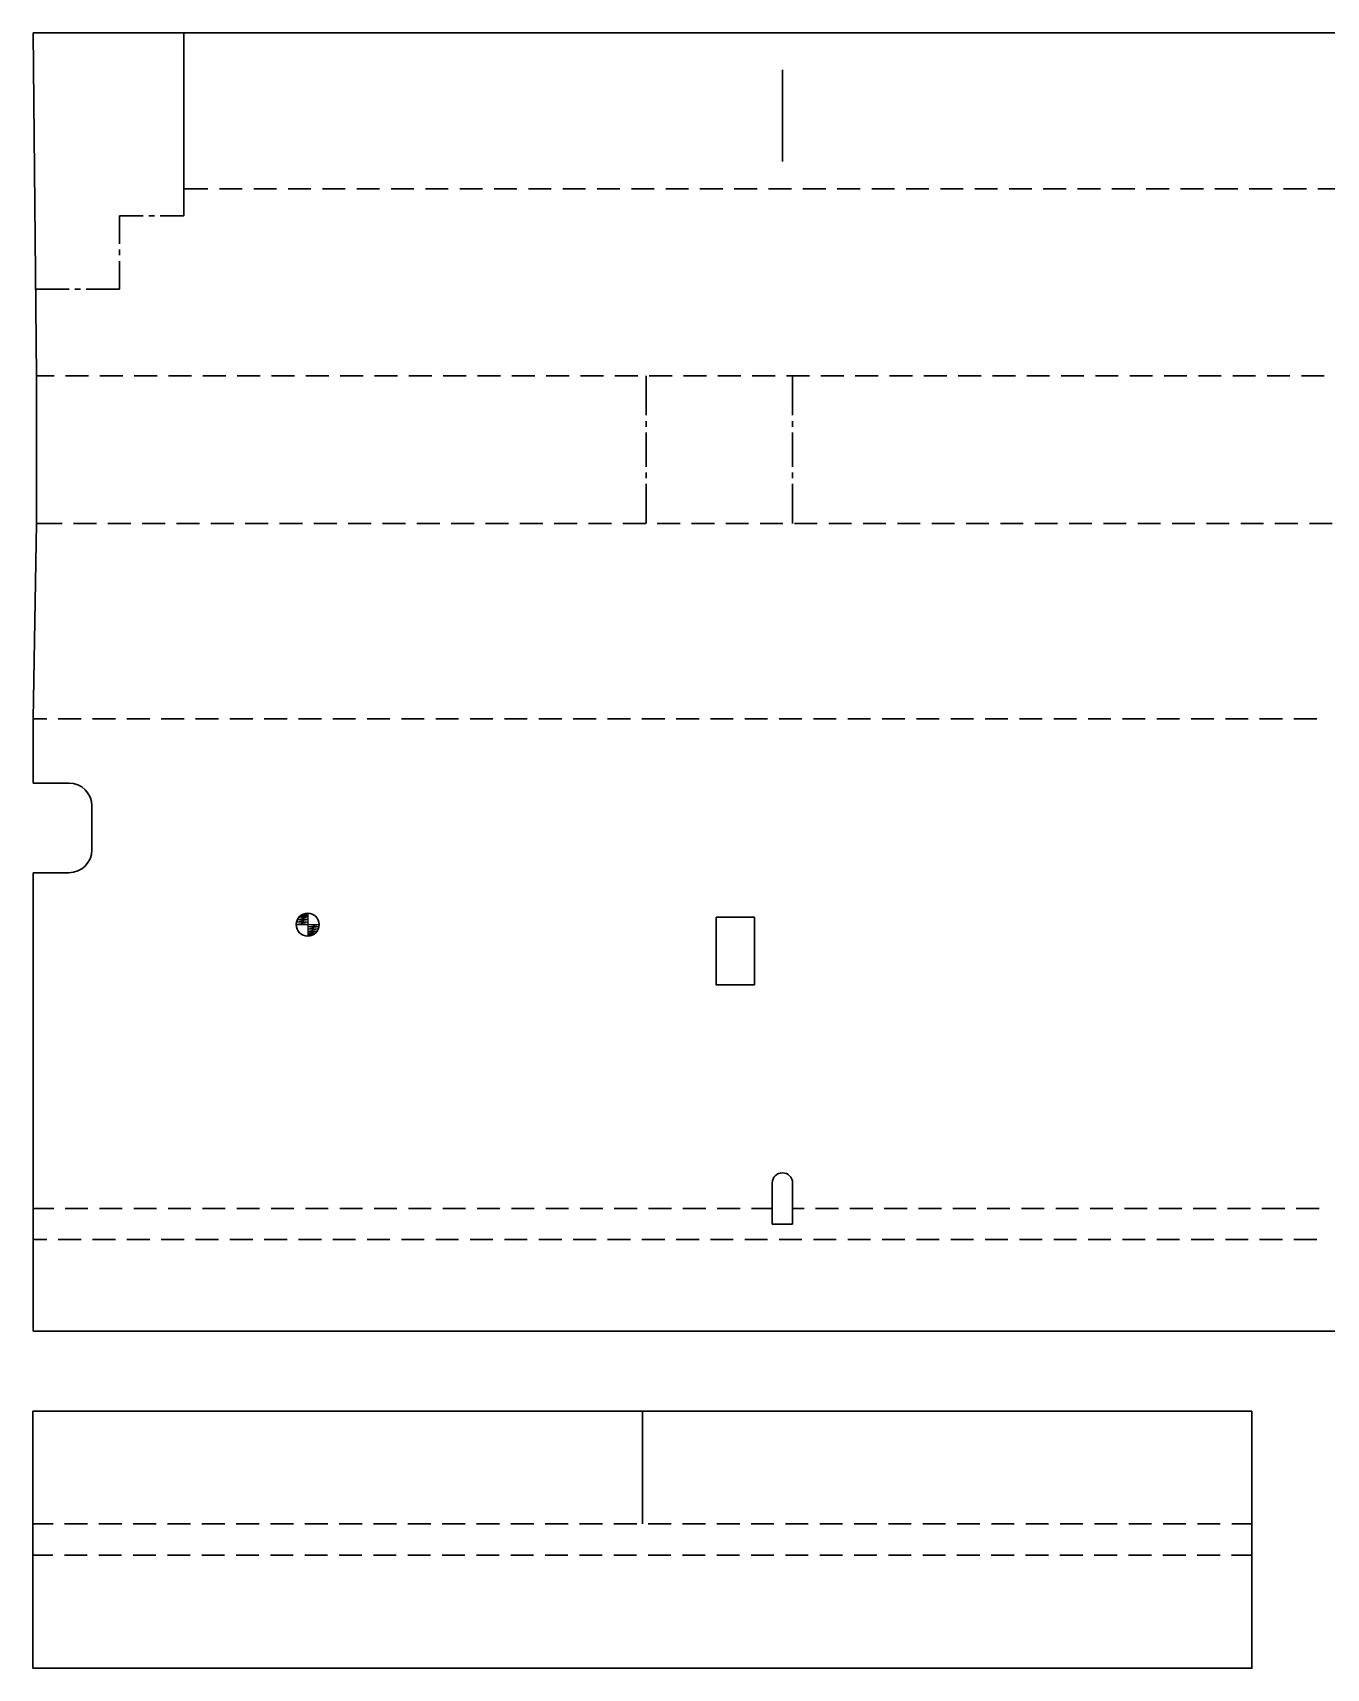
# Model space of a CAD drawing. Header units: millimetres. Extents: x -487 to 1870, y -1112 to 337.
# Drawn here: x 1154.2 to 1513.2, y -1110.6 to -656.9 of the extents above; entities that cross this region are included whole.
import ezdxf

# ---------------------------------------------------------------- set-up
doc = ezdxf.new("R2010")
doc.units = ezdxf.units.MM
doc.header["$MEASUREMENT"] = 0
doc.layers.add('Layer 1', color=7, linetype='Continuous')

msp = doc.modelspace()

# ---------------------------------------------------------------- linework, layer by layer
at = {"layer": 'Layer 1', "lineweight": 30}
for points in [[(1154.3446, -656.8616), (1154.3446, -656.8616), (1859.6391, -656.8616), (1859.6391, -656.8616)], [(1155.3395, -752.0481), (1155.3395, -752.0481), (1154.3446, -656.8616), (1154.3446, -656.8616)], [(1196.2123, -700.1898), (1196.2123, -700.1898), (1196.2123, -656.8616), (1196.2123, -656.8616)], [(1362.2648, -692.6121), (1362.2648, -692.6121), (1362.2648, -667.191), (1362.2648, -667.191)], [(1155.3395, -793.0268), (1155.3395, -793.0268), (1155.3395, -752.0481), (1155.3395, -752.0481)], [(1154.3446, -847.1923), (1154.3446, -847.1923), (1155.3395, -793.0268), (1155.3395, -793.0268)], [(1154.3446, -865.057), (1154.3446, -865.057), (1154.3446, -847.1923), (1154.3446, -847.1923)], [(1154.3446, -865.057), (1154.3446, -865.057), (1164.293, -865.057), (1164.293, -865.057)], [(1170.6641, -871.3964), (1170.6641, -867.8835), (1167.8164, -865.0358), (1164.3035, -865.0358)], [(1170.643, -883.5778), (1170.643, -883.5778), (1170.643, -871.407), (1170.643, -871.407)], [(1164.3035, -889.9278), (1167.8164, -889.9278), (1170.6641, -887.0801), (1170.6641, -883.5672)], [(1154.3446, -1017.1183), (1154.3446, -1017.1183), (1154.3446, -889.9278), (1154.3446, -889.9278)], [(1154.3446, -889.9278), (1154.3446, -889.9278), (1164.293, -889.9278), (1164.293, -889.9278)], [(1343.8498, -902.2256), (1343.8498, -902.2256), (1354.5601, -902.2256), (1354.5601, -902.2256)], [(1354.5601, -902.2256), (1354.5601, -902.2256), (1354.5601, -920.9793), (1354.5601, -920.9793)], [(1359.4285, -987.4215), (1359.4285, -987.4215), (1359.4285, -976.0126), (1359.4285, -976.0126)], [(1365.08, -987.4215), (1365.08, -987.4215), (1365.08, -976.0126), (1365.08, -976.0126)], [(1359.4285, -987.4215), (1359.4285, -987.4215), (1365.08, -987.4215), (1365.08, -987.4215)], [(1727.0935, -1017.1183), (1727.0935, -1017.1183), (1154.3446, -1017.1183), (1154.3446, -1017.1183)], [(1154.2429, -1039.2737), (1154.2429, -1039.2737), (1492.5498, -1039.2737), (1492.5498, -1039.2737)], [(1154.2429, -1110.6477), (1154.2429, -1110.6477), (1154.2429, -1039.2737), (1154.2429, -1039.2737)], [(1323.4493, -1039.2737), (1323.4493, -1039.2737), (1323.4493, -1070.6004), (1323.4493, -1070.6004)]]:
    msp.add_open_spline(points, degree=3, dxfattribs=at)
at = {"layer": 'Layer 1', "color": 5, "lineweight": 30}
for points in [[(1202.8798, -700.1898), (1202.8798, -700.1898), (1196.2123, -700.1898), (1196.2123, -700.1898)], [(1196.2123, -707.6616), (1196.2123, -707.6616), (1196.2123, -700.1898), (1196.2123, -700.1898)], [(1212.4048, -700.1898), (1212.4048, -700.1898), (1206.0548, -700.1898), (1206.0548, -700.1898)], [(1221.9298, -700.1898), (1221.9298, -700.1898), (1215.5798, -700.1898), (1215.5798, -700.1898)], [(1231.4548, -700.1898), (1231.4548, -700.1898), (1225.1048, -700.1898), (1225.1048, -700.1898)], [(1240.9798, -700.1898), (1240.9798, -700.1898), (1234.6298, -700.1898), (1234.6298, -700.1898)], [(1250.5048, -700.1898), (1250.5048, -700.1898), (1244.1548, -700.1898), (1244.1548, -700.1898)], [(1260.0298, -700.1898), (1260.0298, -700.1898), (1253.6798, -700.1898), (1253.6798, -700.1898)], [(1269.5548, -700.1898), (1269.5548, -700.1898), (1263.2048, -700.1898), (1263.2048, -700.1898)], [(1279.0798, -700.1898), (1279.0798, -700.1898), (1272.7298, -700.1898), (1272.7298, -700.1898)], [(1288.6048, -700.1898), (1288.6048, -700.1898), (1282.2548, -700.1898), (1282.2548, -700.1898)], [(1298.1298, -700.1898), (1298.1298, -700.1898), (1291.7798, -700.1898), (1291.7798, -700.1898)], [(1307.6548, -700.1898), (1307.6548, -700.1898), (1301.3048, -700.1898), (1301.3048, -700.1898)], [(1317.1798, -700.1898), (1317.1798, -700.1898), (1310.8298, -700.1898), (1310.8298, -700.1898)], [(1326.7048, -700.1898), (1326.7048, -700.1898), (1320.3548, -700.1898), (1320.3548, -700.1898)], [(1336.2298, -700.1898), (1336.2298, -700.1898), (1329.8798, -700.1898), (1329.8798, -700.1898)], [(1345.7548, -700.1898), (1345.7548, -700.1898), (1339.4048, -700.1898), (1339.4048, -700.1898)], [(1355.2798, -700.1898), (1355.2798, -700.1898), (1348.9298, -700.1898), (1348.9298, -700.1898)], [(1364.8048, -700.1898), (1364.8048, -700.1898), (1358.4548, -700.1898), (1358.4548, -700.1898)], [(1374.3298, -700.1898), (1374.3298, -700.1898), (1367.9798, -700.1898), (1367.9798, -700.1898)], [(1383.876, -700.1898), (1383.876, -700.1898), (1377.5048, -700.1898), (1377.5048, -700.1898)], [(1393.401, -700.1898), (1393.401, -700.1898), (1387.051, -700.1898), (1387.051, -700.1898)], [(1402.926, -700.1898), (1402.926, -700.1898), (1396.576, -700.1898), (1396.576, -700.1898)], [(1412.451, -700.1898), (1412.451, -700.1898), (1406.101, -700.1898), (1406.101, -700.1898)], [(1421.976, -700.1898), (1421.976, -700.1898), (1415.626, -700.1898), (1415.626, -700.1898)], [(1431.501, -700.1898), (1431.501, -700.1898), (1425.151, -700.1898), (1425.151, -700.1898)], [(1441.026, -700.1898), (1441.026, -700.1898), (1434.676, -700.1898), (1434.676, -700.1898)], [(1450.551, -700.1898), (1450.551, -700.1898), (1444.201, -700.1898), (1444.201, -700.1898)], [(1460.076, -700.1898), (1460.076, -700.1898), (1453.726, -700.1898), (1453.726, -700.1898)], [(1469.601, -700.1898), (1469.601, -700.1898), (1463.251, -700.1898), (1463.251, -700.1898)], [(1479.126, -700.1898), (1479.126, -700.1898), (1472.776, -700.1898), (1472.776, -700.1898)], [(1488.651, -700.1898), (1488.651, -700.1898), (1482.301, -700.1898), (1482.301, -700.1898)], [(1498.176, -700.1898), (1498.176, -700.1898), (1491.826, -700.1898), (1491.826, -700.1898)], [(1507.701, -700.1898), (1507.701, -700.1898), (1501.351, -700.1898), (1501.351, -700.1898)], [(1517.226, -700.1898), (1517.226, -700.1898), (1510.876, -700.1898), (1510.876, -700.1898)], [(1178.2841, -707.6616), (1178.2841, -707.6616), (1184.867, -707.6616), (1184.867, -707.6616)], [(1178.2841, -715.451), (1178.2841, -715.451), (1178.2841, -707.6616), (1178.2841, -707.6616)], [(1186.4545, -707.6616), (1186.4545, -707.6616), (1188.042, -707.6616), (1188.042, -707.6616)], [(1189.6295, -707.6616), (1189.6295, -707.6616), (1196.2123, -707.6616), (1196.2123, -707.6616)], [(1178.2841, -718.626), (1178.2841, -718.626), (1178.2841, -717.0385), (1178.2841, -717.0385)], [(1178.2841, -728.0028), (1178.2841, -728.0028), (1178.2841, -720.2135), (1178.2841, -720.2135)], [(1164.3141, -728.0028), (1164.3141, -728.0028), (1155.0855, -728.0028), (1155.0855, -728.0028)], [(1167.4891, -728.0028), (1167.4891, -728.0028), (1165.9016, -728.0028), (1165.9016, -728.0028)], [(1178.2841, -728.0028), (1178.2841, -728.0028), (1169.0766, -728.0028), (1169.0766, -728.0028)], [(1160.2078, -752.0481), (1160.2078, -752.0481), (1155.3395, -752.0481), (1155.3395, -752.0481)], [(1169.7328, -752.0481), (1169.7328, -752.0481), (1163.3828, -752.0481), (1163.3828, -752.0481)], [(1179.2578, -752.0481), (1179.2578, -752.0481), (1172.9078, -752.0481), (1172.9078, -752.0481)], [(1188.7828, -752.0481), (1188.7828, -752.0481), (1182.4328, -752.0481), (1182.4328, -752.0481)], [(1198.3078, -752.0481), (1198.3078, -752.0481), (1191.9578, -752.0481), (1191.9578, -752.0481)], [(1207.8328, -752.0481), (1207.8328, -752.0481), (1201.4828, -752.0481), (1201.4828, -752.0481)], [(1217.3578, -752.0481), (1217.3578, -752.0481), (1211.0078, -752.0481), (1211.0078, -752.0481)], [(1226.8828, -752.0481), (1226.8828, -752.0481), (1220.5328, -752.0481), (1220.5328, -752.0481)], [(1236.4078, -752.0481), (1236.4078, -752.0481), (1230.0578, -752.0481), (1230.0578, -752.0481)], [(1245.9328, -752.0481), (1245.9328, -752.0481), (1239.5828, -752.0481), (1239.5828, -752.0481)], [(1255.4578, -752.0481), (1255.4578, -752.0481), (1249.1078, -752.0481), (1249.1078, -752.0481)], [(1264.9828, -752.0481), (1264.9828, -752.0481), (1258.6328, -752.0481), (1258.6328, -752.0481)], [(1274.5078, -752.0481), (1274.5078, -752.0481), (1268.1578, -752.0481), (1268.1578, -752.0481)], [(1284.0328, -752.0481), (1284.0328, -752.0481), (1277.6828, -752.0481), (1277.6828, -752.0481)], [(1293.5578, -752.0481), (1293.5578, -752.0481), (1287.2078, -752.0481), (1287.2078, -752.0481)], [(1303.0828, -752.0481), (1303.0828, -752.0481), (1296.7328, -752.0481), (1296.7328, -752.0481)], [(1312.6078, -752.0481), (1312.6078, -752.0481), (1306.2578, -752.0481), (1306.2578, -752.0481)], [(1322.1328, -752.0481), (1322.1328, -752.0481), (1315.7828, -752.0481), (1315.7828, -752.0481)], [(1324.5035, -763.0125), (1324.5035, -763.0125), (1324.5035, -752.0481), (1324.5035, -752.0481)], [(1331.6578, -752.0481), (1331.6578, -752.0481), (1325.3078, -752.0481), (1325.3078, -752.0481)], [(1341.1828, -752.0481), (1341.1828, -752.0481), (1334.8328, -752.0481), (1334.8328, -752.0481)], [(1350.7078, -752.0481), (1350.7078, -752.0481), (1344.3578, -752.0481), (1344.3578, -752.0481)], [(1360.2328, -752.0481), (1360.2328, -752.0481), (1353.8828, -752.0481), (1353.8828, -752.0481)], [(1369.7578, -752.0481), (1369.7578, -752.0481), (1363.4078, -752.0481), (1363.4078, -752.0481)], [(1365.08, -763.0125), (1365.08, -763.0125), (1365.08, -752.0481), (1365.08, -752.0481)], [(1379.2828, -752.0481), (1379.2828, -752.0481), (1372.9328, -752.0481), (1372.9328, -752.0481)], [(1388.8078, -752.0481), (1388.8078, -752.0481), (1382.4578, -752.0481), (1382.4578, -752.0481)], [(1398.3328, -752.0481), (1398.3328, -752.0481), (1391.9828, -752.0481), (1391.9828, -752.0481)], [(1407.8578, -752.0481), (1407.8578, -752.0481), (1401.5078, -752.0481), (1401.5078, -752.0481)], [(1417.3828, -752.0481), (1417.3828, -752.0481), (1411.0328, -752.0481), (1411.0328, -752.0481)], [(1426.9078, -752.0481), (1426.9078, -752.0481), (1420.5578, -752.0481), (1420.5578, -752.0481)], [(1436.4328, -752.0481), (1436.4328, -752.0481), (1430.0828, -752.0481), (1430.0828, -752.0481)], [(1445.9578, -752.0481), (1445.9578, -752.0481), (1439.6078, -752.0481), (1439.6078, -752.0481)], [(1455.4828, -752.0481), (1455.4828, -752.0481), (1449.1328, -752.0481), (1449.1328, -752.0481)], [(1465.0078, -752.0481), (1465.0078, -752.0481), (1458.6578, -752.0481), (1458.6578, -752.0481)], [(1474.5328, -752.0481), (1474.5328, -752.0481), (1468.1828, -752.0481), (1468.1828, -752.0481)], [(1484.0578, -752.0481), (1484.0578, -752.0481), (1477.7078, -752.0481), (1477.7078, -752.0481)], [(1493.5828, -752.0481), (1493.5828, -752.0481), (1487.2328, -752.0481), (1487.2328, -752.0481)], [(1503.1078, -752.0481), (1503.1078, -752.0481), (1496.7578, -752.0481), (1496.7578, -752.0481)], [(1512.6328, -752.0481), (1512.6328, -752.0481), (1506.2828, -752.0481), (1506.2828, -752.0481)], [(1324.5035, -766.1875), (1324.5035, -766.1875), (1324.5035, -764.6), (1324.5035, -764.6)], [(1365.08, -766.1875), (1365.08, -766.1875), (1365.08, -764.6), (1365.08, -764.6)], [(1324.5035, -777.3), (1324.5035, -777.3), (1324.5035, -767.775), (1324.5035, -767.775)], [(1365.08, -777.3), (1365.08, -777.3), (1365.08, -767.775), (1365.08, -767.775)], [(1324.5035, -780.475), (1324.5035, -780.475), (1324.5035, -778.8875), (1324.5035, -778.8875)], [(1365.08, -780.475), (1365.08, -780.475), (1365.08, -778.8875), (1365.08, -778.8875)], [(1324.5035, -793.0268), (1324.5035, -793.0268), (1324.5035, -782.0625), (1324.5035, -782.0625)], [(1365.08, -793.0268), (1365.08, -793.0268), (1365.08, -782.0625), (1365.08, -782.0625)], [(1162.4091, -793.0268), (1162.4091, -793.0268), (1155.3395, -793.0268), (1155.3395, -793.0268)], [(1171.9341, -793.0268), (1171.9341, -793.0268), (1165.5841, -793.0268), (1165.5841, -793.0268)], [(1181.4591, -793.0268), (1181.4591, -793.0268), (1175.1091, -793.0268), (1175.1091, -793.0268)], [(1190.9841, -793.0268), (1190.9841, -793.0268), (1184.6341, -793.0268), (1184.6341, -793.0268)], [(1200.5091, -793.0268), (1200.5091, -793.0268), (1194.1591, -793.0268), (1194.1591, -793.0268)], [(1210.0341, -793.0268), (1210.0341, -793.0268), (1203.6841, -793.0268), (1203.6841, -793.0268)], [(1219.5591, -793.0268), (1219.5591, -793.0268), (1213.2091, -793.0268), (1213.2091, -793.0268)], [(1229.0841, -793.0268), (1229.0841, -793.0268), (1222.7341, -793.0268), (1222.7341, -793.0268)], [(1238.6091, -793.0268), (1238.6091, -793.0268), (1232.2591, -793.0268), (1232.2591, -793.0268)], [(1248.1341, -793.0268), (1248.1341, -793.0268), (1241.7841, -793.0268), (1241.7841, -793.0268)], [(1257.6591, -793.0268), (1257.6591, -793.0268), (1251.3091, -793.0268), (1251.3091, -793.0268)], [(1267.1841, -793.0268), (1267.1841, -793.0268), (1260.8341, -793.0268), (1260.8341, -793.0268)], [(1276.7091, -793.0268), (1276.7091, -793.0268), (1270.3591, -793.0268), (1270.3591, -793.0268)], [(1286.2341, -793.0268), (1286.2341, -793.0268), (1279.8841, -793.0268), (1279.8841, -793.0268)], [(1295.7591, -793.0268), (1295.7591, -793.0268), (1289.4091, -793.0268), (1289.4091, -793.0268)], [(1305.2841, -793.0268), (1305.2841, -793.0268), (1298.9341, -793.0268), (1298.9341, -793.0268)], [(1314.8091, -793.0268), (1314.8091, -793.0268), (1308.4591, -793.0268), (1308.4591, -793.0268)], [(1324.3341, -793.0268), (1324.3341, -793.0268), (1317.9841, -793.0268), (1317.9841, -793.0268)], [(1333.8591, -793.0268), (1333.8591, -793.0268), (1327.5091, -793.0268), (1327.5091, -793.0268)], [(1343.3841, -793.0268), (1343.3841, -793.0268), (1337.0341, -793.0268), (1337.0341, -793.0268)], [(1352.9091, -793.0268), (1352.9091, -793.0268), (1346.5591, -793.0268), (1346.5591, -793.0268)], [(1362.4341, -793.0268), (1362.4341, -793.0268), (1356.0841, -793.0268), (1356.0841, -793.0268)], [(1371.9591, -793.0268), (1371.9591, -793.0268), (1365.6091, -793.0268), (1365.6091, -793.0268)], [(1381.4841, -793.0268), (1381.4841, -793.0268), (1375.1341, -793.0268), (1375.1341, -793.0268)], [(1391.0091, -793.0268), (1391.0091, -793.0268), (1384.6591, -793.0268), (1384.6591, -793.0268)], [(1400.5341, -793.0268), (1400.5341, -793.0268), (1394.1841, -793.0268), (1394.1841, -793.0268)], [(1410.0591, -793.0268), (1410.0591, -793.0268), (1403.7091, -793.0268), (1403.7091, -793.0268)], [(1419.5841, -793.0268), (1419.5841, -793.0268), (1413.2341, -793.0268), (1413.2341, -793.0268)], [(1429.1091, -793.0268), (1429.1091, -793.0268), (1422.7591, -793.0268), (1422.7591, -793.0268)], [(1438.6341, -793.0268), (1438.6341, -793.0268), (1432.2841, -793.0268), (1432.2841, -793.0268)], [(1448.1591, -793.0268), (1448.1591, -793.0268), (1441.8091, -793.0268), (1441.8091, -793.0268)], [(1457.6841, -793.0268), (1457.6841, -793.0268), (1451.3341, -793.0268), (1451.3341, -793.0268)], [(1467.2091, -793.0268), (1467.2091, -793.0268), (1460.8591, -793.0268), (1460.8591, -793.0268)], [(1476.7341, -793.0268), (1476.7341, -793.0268), (1470.3841, -793.0268), (1470.3841, -793.0268)], [(1486.2591, -793.0268), (1486.2591, -793.0268), (1479.9091, -793.0268), (1479.9091, -793.0268)], [(1495.7841, -793.0268), (1495.7841, -793.0268), (1489.4341, -793.0268), (1489.4341, -793.0268)], [(1505.3303, -793.0268), (1505.3303, -793.0268), (1498.9591, -793.0268), (1498.9591, -793.0268)], [(1514.8553, -793.0268), (1514.8553, -793.0268), (1508.5053, -793.0268), (1508.5053, -793.0268)], [(1154.3446, -847.1923), (1154.3446, -847.1923), (1158.1335, -847.1923), (1158.1335, -847.1923)], [(1161.3085, -847.1923), (1161.3085, -847.1923), (1167.6585, -847.1923), (1167.6585, -847.1923)], [(1170.8335, -847.1923), (1170.8335, -847.1923), (1177.1835, -847.1923), (1177.1835, -847.1923)], [(1180.3585, -847.1923), (1180.3585, -847.1923), (1186.7085, -847.1923), (1186.7085, -847.1923)], [(1189.8835, -847.1923), (1189.8835, -847.1923), (1196.2335, -847.1923), (1196.2335, -847.1923)], [(1199.4085, -847.1923), (1199.4085, -847.1923), (1205.7585, -847.1923), (1205.7585, -847.1923)], [(1208.9335, -847.1923), (1208.9335, -847.1923), (1215.2835, -847.1923), (1215.2835, -847.1923)], [(1218.4585, -847.1923), (1218.4585, -847.1923), (1224.8085, -847.1923), (1224.8085, -847.1923)], [(1227.9835, -847.1923), (1227.9835, -847.1923), (1234.3335, -847.1923), (1234.3335, -847.1923)], [(1237.5085, -847.1923), (1237.5085, -847.1923), (1243.8585, -847.1923), (1243.8585, -847.1923)], [(1247.0335, -847.1923), (1247.0335, -847.1923), (1253.3835, -847.1923), (1253.3835, -847.1923)], [(1256.5585, -847.1923), (1256.5585, -847.1923), (1262.9085, -847.1923), (1262.9085, -847.1923)], [(1266.0835, -847.1923), (1266.0835, -847.1923), (1272.4335, -847.1923), (1272.4335, -847.1923)], [(1275.6085, -847.1923), (1275.6085, -847.1923), (1281.9585, -847.1923), (1281.9585, -847.1923)], [(1285.1335, -847.1923), (1285.1335, -847.1923), (1291.4835, -847.1923), (1291.4835, -847.1923)], [(1294.6585, -847.1923), (1294.6585, -847.1923), (1301.0296, -847.1923), (1301.0296, -847.1923)], [(1304.2046, -847.1923), (1304.2046, -847.1923), (1310.5546, -847.1923), (1310.5546, -847.1923)], [(1313.7296, -847.1923), (1313.7296, -847.1923), (1320.0796, -847.1923), (1320.0796, -847.1923)], [(1323.2546, -847.1923), (1323.2546, -847.1923), (1329.6046, -847.1923), (1329.6046, -847.1923)], [(1332.7796, -847.1923), (1332.7796, -847.1923), (1339.1296, -847.1923), (1339.1296, -847.1923)], [(1342.3046, -847.1923), (1342.3046, -847.1923), (1348.6546, -847.1923), (1348.6546, -847.1923)], [(1351.8296, -847.1923), (1351.8296, -847.1923), (1358.1796, -847.1923), (1358.1796, -847.1923)], [(1361.3546, -847.1923), (1361.3546, -847.1923), (1367.7046, -847.1923), (1367.7046, -847.1923)], [(1370.8796, -847.1923), (1370.8796, -847.1923), (1377.2296, -847.1923), (1377.2296, -847.1923)], [(1380.4046, -847.1923), (1380.4046, -847.1923), (1386.7546, -847.1923), (1386.7546, -847.1923)], [(1389.9296, -847.1923), (1389.9296, -847.1923), (1396.2796, -847.1923), (1396.2796, -847.1923)], [(1399.4546, -847.1923), (1399.4546, -847.1923), (1405.8046, -847.1923), (1405.8046, -847.1923)], [(1408.9796, -847.1923), (1408.9796, -847.1923), (1415.3296, -847.1923), (1415.3296, -847.1923)], [(1418.5046, -847.1923), (1418.5046, -847.1923), (1424.8546, -847.1923), (1424.8546, -847.1923)], [(1428.0296, -847.1923), (1428.0296, -847.1923), (1434.3796, -847.1923), (1434.3796, -847.1923)], [(1437.5546, -847.1923), (1437.5546, -847.1923), (1443.9046, -847.1923), (1443.9046, -847.1923)], [(1447.0796, -847.1923), (1447.0796, -847.1923), (1453.4296, -847.1923), (1453.4296, -847.1923)], [(1456.6046, -847.1923), (1456.6046, -847.1923), (1462.9546, -847.1923), (1462.9546, -847.1923)], [(1466.1296, -847.1923), (1466.1296, -847.1923), (1472.4796, -847.1923), (1472.4796, -847.1923)], [(1475.6546, -847.1923), (1475.6546, -847.1923), (1482.0046, -847.1923), (1482.0046, -847.1923)], [(1485.1796, -847.1923), (1485.1796, -847.1923), (1491.5296, -847.1923), (1491.5296, -847.1923)], [(1494.7046, -847.1923), (1494.7046, -847.1923), (1501.0546, -847.1923), (1501.0546, -847.1923)], [(1504.2296, -847.1923), (1504.2296, -847.1923), (1510.5796, -847.1923), (1510.5796, -847.1923)], [(1154.3446, -983.0611), (1154.3446, -983.0611), (1160.0596, -983.0611), (1160.0596, -983.0611)], [(1163.2346, -983.0611), (1163.2346, -983.0611), (1169.5846, -983.0611), (1169.5846, -983.0611)], [(1172.7596, -983.0611), (1172.7596, -983.0611), (1179.1096, -983.0611), (1179.1096, -983.0611)], [(1182.2846, -983.0611), (1182.2846, -983.0611), (1188.6346, -983.0611), (1188.6346, -983.0611)], [(1191.8096, -983.0611), (1191.8096, -983.0611), (1198.1596, -983.0611), (1198.1596, -983.0611)], [(1201.3346, -983.0611), (1201.3346, -983.0611), (1207.6846, -983.0611), (1207.6846, -983.0611)], [(1210.8596, -983.0611), (1210.8596, -983.0611), (1217.2096, -983.0611), (1217.2096, -983.0611)], [(1220.3846, -983.0611), (1220.3846, -983.0611), (1226.7346, -983.0611), (1226.7346, -983.0611)], [(1229.9096, -983.0611), (1229.9096, -983.0611), (1236.2596, -983.0611), (1236.2596, -983.0611)], [(1239.4346, -983.0611), (1239.4346, -983.0611), (1245.7846, -983.0611), (1245.7846, -983.0611)], [(1248.9596, -983.0611), (1248.9596, -983.0611), (1255.3096, -983.0611), (1255.3096, -983.0611)], [(1258.4846, -983.0611), (1258.4846, -983.0611), (1264.8346, -983.0611), (1264.8346, -983.0611)], [(1268.0096, -983.0611), (1268.0096, -983.0611), (1274.3596, -983.0611), (1274.3596, -983.0611)], [(1277.5346, -983.0611), (1277.5346, -983.0611), (1283.8846, -983.0611), (1283.8846, -983.0611)], [(1287.0596, -983.0611), (1287.0596, -983.0611), (1293.4096, -983.0611), (1293.4096, -983.0611)], [(1296.5846, -983.0611), (1296.5846, -983.0611), (1302.9346, -983.0611), (1302.9346, -983.0611)], [(1306.1096, -983.0611), (1306.1096, -983.0611), (1312.4596, -983.0611), (1312.4596, -983.0611)], [(1315.6346, -983.0611), (1315.6346, -983.0611), (1321.9846, -983.0611), (1321.9846, -983.0611)], [(1325.1596, -983.0611), (1325.1596, -983.0611), (1331.5096, -983.0611), (1331.5096, -983.0611)], [(1334.6846, -983.0611), (1334.6846, -983.0611), (1341.0346, -983.0611), (1341.0346, -983.0611)], [(1344.2096, -983.0611), (1344.2096, -983.0611), (1350.5596, -983.0611), (1350.5596, -983.0611)], [(1353.7346, -983.0611), (1353.7346, -983.0611), (1359.4285, -983.0611), (1359.4285, -983.0611)], [(1365.08, -983.0611), (1365.08, -983.0611), (1368.2761, -983.0611), (1368.2761, -983.0611)], [(1371.4511, -983.0611), (1371.4511, -983.0611), (1377.8011, -983.0611), (1377.8011, -983.0611)], [(1380.9761, -983.0611), (1380.9761, -983.0611), (1387.3261, -983.0611), (1387.3261, -983.0611)], [(1390.5011, -983.0611), (1390.5011, -983.0611), (1396.8511, -983.0611), (1396.8511, -983.0611)], [(1400.0261, -983.0611), (1400.0261, -983.0611), (1406.3761, -983.0611), (1406.3761, -983.0611)], [(1409.5511, -983.0611), (1409.5511, -983.0611), (1415.9011, -983.0611), (1415.9011, -983.0611)], [(1419.0761, -983.0611), (1419.0761, -983.0611), (1425.4261, -983.0611), (1425.4261, -983.0611)], [(1428.6011, -983.0611), (1428.6011, -983.0611), (1434.9511, -983.0611), (1434.9511, -983.0611)], [(1438.1261, -983.0611), (1438.1261, -983.0611), (1444.4761, -983.0611), (1444.4761, -983.0611)], [(1447.6511, -983.0611), (1447.6511, -983.0611), (1454.0011, -983.0611), (1454.0011, -983.0611)], [(1457.1761, -983.0611), (1457.1761, -983.0611), (1463.5261, -983.0611), (1463.5261, -983.0611)], [(1466.7223, -983.0611), (1466.7223, -983.0611), (1473.0723, -983.0611), (1473.0723, -983.0611)], [(1476.2473, -983.0611), (1476.2473, -983.0611), (1482.5973, -983.0611), (1482.5973, -983.0611)], [(1485.7723, -983.0611), (1485.7723, -983.0611), (1492.1223, -983.0611), (1492.1223, -983.0611)], [(1495.2973, -983.0611), (1495.2973, -983.0611), (1501.6473, -983.0611), (1501.6473, -983.0611)], [(1504.8223, -983.0611), (1504.8223, -983.0611), (1511.1723, -983.0611), (1511.1723, -983.0611)], [(1158.1335, -991.7183), (1158.1335, -991.7183), (1154.3446, -991.7183), (1154.3446, -991.7183)], [(1167.6585, -991.7183), (1167.6585, -991.7183), (1161.3085, -991.7183), (1161.3085, -991.7183)], [(1177.1835, -991.7183), (1177.1835, -991.7183), (1170.8335, -991.7183), (1170.8335, -991.7183)], [(1186.7085, -991.7183), (1186.7085, -991.7183), (1180.3585, -991.7183), (1180.3585, -991.7183)], [(1196.2335, -991.7183), (1196.2335, -991.7183), (1189.8835, -991.7183), (1189.8835, -991.7183)], [(1205.7585, -991.7183), (1205.7585, -991.7183), (1199.4085, -991.7183), (1199.4085, -991.7183)], [(1215.2835, -991.7183), (1215.2835, -991.7183), (1208.9335, -991.7183), (1208.9335, -991.7183)], [(1224.8085, -991.7183), (1224.8085, -991.7183), (1218.4585, -991.7183), (1218.4585, -991.7183)], [(1234.3335, -991.7183), (1234.3335, -991.7183), (1227.9835, -991.7183), (1227.9835, -991.7183)], [(1243.8585, -991.7183), (1243.8585, -991.7183), (1237.5085, -991.7183), (1237.5085, -991.7183)], [(1253.3835, -991.7183), (1253.3835, -991.7183), (1247.0335, -991.7183), (1247.0335, -991.7183)], [(1262.9085, -991.7183), (1262.9085, -991.7183), (1256.5585, -991.7183), (1256.5585, -991.7183)], [(1272.4335, -991.7183), (1272.4335, -991.7183), (1266.0835, -991.7183), (1266.0835, -991.7183)], [(1281.9585, -991.7183), (1281.9585, -991.7183), (1275.6085, -991.7183), (1275.6085, -991.7183)], [(1291.4835, -991.7183), (1291.4835, -991.7183), (1285.1335, -991.7183), (1285.1335, -991.7183)], [(1301.0296, -991.7183), (1301.0296, -991.7183), (1294.6585, -991.7183), (1294.6585, -991.7183)], [(1310.5546, -991.7183), (1310.5546, -991.7183), (1304.2046, -991.7183), (1304.2046, -991.7183)], [(1320.0796, -991.7183), (1320.0796, -991.7183), (1313.7296, -991.7183), (1313.7296, -991.7183)], [(1329.6046, -991.7183), (1329.6046, -991.7183), (1323.2546, -991.7183), (1323.2546, -991.7183)], [(1339.1296, -991.7183), (1339.1296, -991.7183), (1332.7796, -991.7183), (1332.7796, -991.7183)], [(1348.6546, -991.7183), (1348.6546, -991.7183), (1342.3046, -991.7183), (1342.3046, -991.7183)], [(1358.1796, -991.7183), (1358.1796, -991.7183), (1351.8296, -991.7183), (1351.8296, -991.7183)], [(1367.7046, -991.7183), (1367.7046, -991.7183), (1361.3546, -991.7183), (1361.3546, -991.7183)], [(1377.2296, -991.7183), (1377.2296, -991.7183), (1370.8796, -991.7183), (1370.8796, -991.7183)], [(1386.7546, -991.7183), (1386.7546, -991.7183), (1380.4046, -991.7183), (1380.4046, -991.7183)], [(1396.2796, -991.7183), (1396.2796, -991.7183), (1389.9296, -991.7183), (1389.9296, -991.7183)], [(1405.8046, -991.7183), (1405.8046, -991.7183), (1399.4546, -991.7183), (1399.4546, -991.7183)], [(1415.3296, -991.7183), (1415.3296, -991.7183), (1408.9796, -991.7183), (1408.9796, -991.7183)], [(1424.8546, -991.7183), (1424.8546, -991.7183), (1418.5046, -991.7183), (1418.5046, -991.7183)], [(1434.3796, -991.7183), (1434.3796, -991.7183), (1428.0296, -991.7183), (1428.0296, -991.7183)], [(1443.9046, -991.7183), (1443.9046, -991.7183), (1437.5546, -991.7183), (1437.5546, -991.7183)], [(1453.4296, -991.7183), (1453.4296, -991.7183), (1447.0796, -991.7183), (1447.0796, -991.7183)], [(1462.9546, -991.7183), (1462.9546, -991.7183), (1456.6046, -991.7183), (1456.6046, -991.7183)], [(1472.4796, -991.7183), (1472.4796, -991.7183), (1466.1296, -991.7183), (1466.1296, -991.7183)], [(1482.0046, -991.7183), (1482.0046, -991.7183), (1475.6546, -991.7183), (1475.6546, -991.7183)], [(1491.5296, -991.7183), (1491.5296, -991.7183), (1485.1796, -991.7183), (1485.1796, -991.7183)], [(1501.0546, -991.7183), (1501.0546, -991.7183), (1494.7046, -991.7183), (1494.7046, -991.7183)], [(1510.5796, -991.7183), (1510.5796, -991.7183), (1504.2296, -991.7183), (1504.2296, -991.7183)], [(1154.2853, -1070.6004), (1154.2853, -1070.6004), (1159.9156, -1070.6004), (1159.9156, -1070.6004)], [(1163.0906, -1070.6004), (1163.0906, -1070.6004), (1169.4406, -1070.6004), (1169.4406, -1070.6004)], [(1172.6156, -1070.6004), (1172.6156, -1070.6004), (1178.9656, -1070.6004), (1178.9656, -1070.6004)], [(1182.1406, -1070.6004), (1182.1406, -1070.6004), (1188.4906, -1070.6004), (1188.4906, -1070.6004)], [(1191.6656, -1070.6004), (1191.6656, -1070.6004), (1198.0156, -1070.6004), (1198.0156, -1070.6004)], [(1201.1906, -1070.6004), (1201.1906, -1070.6004), (1207.5406, -1070.6004), (1207.5406, -1070.6004)], [(1210.7156, -1070.6004), (1210.7156, -1070.6004), (1217.0656, -1070.6004), (1217.0656, -1070.6004)], [(1220.2406, -1070.6004), (1220.2406, -1070.6004), (1226.5906, -1070.6004), (1226.5906, -1070.6004)], [(1229.7656, -1070.6004), (1229.7656, -1070.6004), (1236.1156, -1070.6004), (1236.1156, -1070.6004)], [(1239.2906, -1070.6004), (1239.2906, -1070.6004), (1245.6406, -1070.6004), (1245.6406, -1070.6004)], [(1248.8156, -1070.6004), (1248.8156, -1070.6004), (1255.1656, -1070.6004), (1255.1656, -1070.6004)], [(1258.3406, -1070.6004), (1258.3406, -1070.6004), (1264.6906, -1070.6004), (1264.6906, -1070.6004)], [(1267.8656, -1070.6004), (1267.8656, -1070.6004), (1274.2156, -1070.6004), (1274.2156, -1070.6004)], [(1277.3906, -1070.6004), (1277.3906, -1070.6004), (1283.7406, -1070.6004), (1283.7406, -1070.6004)], [(1286.9156, -1070.6004), (1286.9156, -1070.6004), (1293.2656, -1070.6004), (1293.2656, -1070.6004)], [(1296.4406, -1070.6004), (1296.4406, -1070.6004), (1302.7906, -1070.6004), (1302.7906, -1070.6004)], [(1305.9656, -1070.6004), (1305.9656, -1070.6004), (1312.3156, -1070.6004), (1312.3156, -1070.6004)], [(1315.4906, -1070.6004), (1315.4906, -1070.6004), (1321.8406, -1070.6004), (1321.8406, -1070.6004)], [(1325.0156, -1070.6004), (1325.0156, -1070.6004), (1331.3656, -1070.6004), (1331.3656, -1070.6004)], [(1334.5406, -1070.6004), (1334.5406, -1070.6004), (1340.8906, -1070.6004), (1340.8906, -1070.6004)], [(1344.0656, -1070.6004), (1344.0656, -1070.6004), (1350.4156, -1070.6004), (1350.4156, -1070.6004)], [(1353.5906, -1070.6004), (1353.5906, -1070.6004), (1359.9406, -1070.6004), (1359.9406, -1070.6004)], [(1363.1156, -1070.6004), (1363.1156, -1070.6004), (1369.4656, -1070.6004), (1369.4656, -1070.6004)], [(1372.6406, -1070.6004), (1372.6406, -1070.6004), (1378.9906, -1070.6004), (1378.9906, -1070.6004)], [(1382.1656, -1070.6004), (1382.1656, -1070.6004), (1388.5156, -1070.6004), (1388.5156, -1070.6004)], [(1391.6906, -1070.6004), (1391.6906, -1070.6004), (1398.0406, -1070.6004), (1398.0406, -1070.6004)], [(1401.2156, -1070.6004), (1401.2156, -1070.6004), (1407.5656, -1070.6004), (1407.5656, -1070.6004)], [(1410.7406, -1070.6004), (1410.7406, -1070.6004), (1417.0906, -1070.6004), (1417.0906, -1070.6004)], [(1420.2656, -1070.6004), (1420.2656, -1070.6004), (1426.6156, -1070.6004), (1426.6156, -1070.6004)], [(1429.7906, -1070.6004), (1429.7906, -1070.6004), (1436.1406, -1070.6004), (1436.1406, -1070.6004)], [(1439.3156, -1070.6004), (1439.3156, -1070.6004), (1445.6656, -1070.6004), (1445.6656, -1070.6004)], [(1448.8406, -1070.6004), (1448.8406, -1070.6004), (1455.1906, -1070.6004), (1455.1906, -1070.6004)], [(1458.3656, -1070.6004), (1458.3656, -1070.6004), (1464.7156, -1070.6004), (1464.7156, -1070.6004)], [(1467.8906, -1070.6004), (1467.8906, -1070.6004), (1474.2406, -1070.6004), (1474.2406, -1070.6004)], [(1477.4156, -1070.6004), (1477.4156, -1070.6004), (1483.7656, -1070.6004), (1483.7656, -1070.6004)], [(1486.9406, -1070.6004), (1486.9406, -1070.6004), (1492.5498, -1070.6004), (1492.5498, -1070.6004)], [(1159.8733, -1079.2364), (1159.8733, -1079.2364), (1154.2429, -1079.2364), (1154.2429, -1079.2364)], [(1169.3983, -1079.2364), (1169.3983, -1079.2364), (1163.0483, -1079.2364), (1163.0483, -1079.2364)], [(1178.9233, -1079.2364), (1178.9233, -1079.2364), (1172.5733, -1079.2364), (1172.5733, -1079.2364)], [(1188.4483, -1079.2364), (1188.4483, -1079.2364), (1182.0983, -1079.2364), (1182.0983, -1079.2364)], [(1197.9733, -1079.2364), (1197.9733, -1079.2364), (1191.6233, -1079.2364), (1191.6233, -1079.2364)], [(1207.4983, -1079.2364), (1207.4983, -1079.2364), (1201.1483, -1079.2364), (1201.1483, -1079.2364)], [(1217.0233, -1079.2364), (1217.0233, -1079.2364), (1210.6733, -1079.2364), (1210.6733, -1079.2364)], [(1226.5483, -1079.2364), (1226.5483, -1079.2364), (1220.1983, -1079.2364), (1220.1983, -1079.2364)], [(1236.0733, -1079.2364), (1236.0733, -1079.2364), (1229.7233, -1079.2364), (1229.7233, -1079.2364)], [(1245.5983, -1079.2364), (1245.5983, -1079.2364), (1239.2483, -1079.2364), (1239.2483, -1079.2364)], [(1255.1233, -1079.2364), (1255.1233, -1079.2364), (1248.7733, -1079.2364), (1248.7733, -1079.2364)], [(1264.6483, -1079.2364), (1264.6483, -1079.2364), (1258.2983, -1079.2364), (1258.2983, -1079.2364)], [(1274.1733, -1079.2364), (1274.1733, -1079.2364), (1267.8233, -1079.2364), (1267.8233, -1079.2364)], [(1283.7194, -1079.2364), (1283.7194, -1079.2364), (1277.3694, -1079.2364), (1277.3694, -1079.2364)], [(1293.2444, -1079.2364), (1293.2444, -1079.2364), (1286.8944, -1079.2364), (1286.8944, -1079.2364)], [(1302.7694, -1079.2364), (1302.7694, -1079.2364), (1296.4194, -1079.2364), (1296.4194, -1079.2364)], [(1312.2944, -1079.2364), (1312.2944, -1079.2364), (1305.9444, -1079.2364), (1305.9444, -1079.2364)], [(1321.8194, -1079.2364), (1321.8194, -1079.2364), (1315.4694, -1079.2364), (1315.4694, -1079.2364)], [(1331.3444, -1079.2364), (1331.3444, -1079.2364), (1324.9944, -1079.2364), (1324.9944, -1079.2364)], [(1340.8694, -1079.2364), (1340.8694, -1079.2364), (1334.5194, -1079.2364), (1334.5194, -1079.2364)], [(1350.3944, -1079.2364), (1350.3944, -1079.2364), (1344.0444, -1079.2364), (1344.0444, -1079.2364)], [(1359.9194, -1079.2364), (1359.9194, -1079.2364), (1353.5694, -1079.2364), (1353.5694, -1079.2364)], [(1369.4444, -1079.2364), (1369.4444, -1079.2364), (1363.0944, -1079.2364), (1363.0944, -1079.2364)], [(1378.9694, -1079.2364), (1378.9694, -1079.2364), (1372.6194, -1079.2364), (1372.6194, -1079.2364)], [(1388.4944, -1079.2364), (1388.4944, -1079.2364), (1382.1444, -1079.2364), (1382.1444, -1079.2364)], [(1398.0194, -1079.2364), (1398.0194, -1079.2364), (1391.6694, -1079.2364), (1391.6694, -1079.2364)], [(1407.5444, -1079.2364), (1407.5444, -1079.2364), (1401.1944, -1079.2364), (1401.1944, -1079.2364)], [(1417.0694, -1079.2364), (1417.0694, -1079.2364), (1410.7194, -1079.2364), (1410.7194, -1079.2364)], [(1426.5944, -1079.2364), (1426.5944, -1079.2364), (1420.2444, -1079.2364), (1420.2444, -1079.2364)], [(1436.1194, -1079.2364), (1436.1194, -1079.2364), (1429.7694, -1079.2364), (1429.7694, -1079.2364)], [(1445.6444, -1079.2364), (1445.6444, -1079.2364), (1439.2944, -1079.2364), (1439.2944, -1079.2364)], [(1455.1694, -1079.2364), (1455.1694, -1079.2364), (1448.8194, -1079.2364), (1448.8194, -1079.2364)], [(1464.6944, -1079.2364), (1464.6944, -1079.2364), (1458.3444, -1079.2364), (1458.3444, -1079.2364)], [(1474.2194, -1079.2364), (1474.2194, -1079.2364), (1467.8694, -1079.2364), (1467.8694, -1079.2364)], [(1483.7444, -1079.2364), (1483.7444, -1079.2364), (1477.3944, -1079.2364), (1477.3944, -1079.2364)], [(1492.5498, -1079.2364), (1492.5498, -1079.2364), (1486.9194, -1079.2364), (1486.9194, -1079.2364)]]:
    msp.add_open_spline(points, degree=3, dxfattribs=at)
at = {"layer": 'Layer 1', "color": 144, "lineweight": 30}
msp.add_open_spline([(1233.7408, -904.3106), (1233.7408, -902.5512), (1232.3146, -901.125), (1230.5552, -901.125), (1228.7959, -901.125), (1227.3696, -902.5512), (1227.3696, -904.3106), (1227.3696, -906.0699), (1228.7959, -907.4961), (1230.5552, -907.4961), (1232.3146, -907.4961), (1233.7408, -906.0699), (1233.7408, -904.3106)], degree=3, knots=[0, 0, 0, 0, 0.25, 0.25, 0.25, 0.5, 0.5, 0.5, 0.75, 0.75, 0.75, 1, 1, 1, 1], dxfattribs=at)
at = {"layer": 'Layer 1', "color": 144, "lineweight": 0}
for points in [[(1227.7083, -902.8818), (1227.7083, -902.8818), (1230.5446, -903.3475), (1230.5446, -903.3475), (1230.5446, -903.3475), (1227.5178, -903.3475), (1227.5178, -903.3475), (1227.5178, -903.3475), (1227.7083, -902.8818), (1227.7083, -902.8818)], [(1227.9623, -902.4585), (1227.9623, -902.4585), (1230.5446, -902.8818), (1230.5446, -902.8818), (1230.5446, -902.8818), (1227.7083, -902.8818), (1227.7083, -902.8818), (1227.7083, -902.8818), (1227.9623, -902.4585), (1227.9623, -902.4585)], [(1230.5446, -902.8818), (1230.5446, -902.8818), (1227.7083, -902.8818), (1227.7083, -902.8818), (1227.7083, -902.8818), (1230.5446, -903.3475), (1230.5446, -903.3475), (1230.5446, -903.3475), (1230.5446, -902.8818), (1230.5446, -902.8818)], [(1228.301, -902.0775), (1228.301, -902.0775), (1230.5446, -902.4585), (1230.5446, -902.4585), (1230.5446, -902.4585), (1227.9623, -902.4585), (1227.9623, -902.4585), (1227.9623, -902.4585), (1228.301, -902.0775), (1228.301, -902.0775)], [(1230.5446, -902.4585), (1230.5446, -902.4585), (1227.9623, -902.4585), (1227.9623, -902.4585), (1227.9623, -902.4585), (1230.5446, -902.8818), (1230.5446, -902.8818), (1230.5446, -902.8818), (1230.5446, -902.4585), (1230.5446, -902.4585)], [(1228.682, -901.76), (1228.682, -901.76), (1230.5446, -902.0775), (1230.5446, -902.0775), (1230.5446, -902.0775), (1228.301, -902.0775), (1228.301, -902.0775), (1228.301, -902.0775), (1228.682, -901.76), (1228.682, -901.76)], [(1230.5446, -902.0775), (1230.5446, -902.0775), (1228.301, -902.0775), (1228.301, -902.0775), (1228.301, -902.0775), (1230.5446, -902.4585), (1230.5446, -902.4585), (1230.5446, -902.4585), (1230.5446, -902.0775), (1230.5446, -902.0775)], [(1229.1053, -901.4848), (1229.1053, -901.4848), (1230.5446, -901.76), (1230.5446, -901.76), (1230.5446, -901.76), (1228.682, -901.76), (1228.682, -901.76), (1228.682, -901.76), (1229.1053, -901.4848), (1229.1053, -901.4848)], [(1230.5446, -901.76), (1230.5446, -901.76), (1228.682, -901.76), (1228.682, -901.76), (1228.682, -901.76), (1230.5446, -902.0775), (1230.5446, -902.0775), (1230.5446, -902.0775), (1230.5446, -901.76), (1230.5446, -901.76)], [(1229.5498, -901.2943), (1229.5498, -901.2943), (1230.5446, -901.4848), (1230.5446, -901.4848), (1230.5446, -901.4848), (1229.1053, -901.4848), (1229.1053, -901.4848), (1229.1053, -901.4848), (1229.5498, -901.2943), (1229.5498, -901.2943)], [(1230.5446, -901.4848), (1230.5446, -901.4848), (1229.1053, -901.4848), (1229.1053, -901.4848), (1229.1053, -901.4848), (1230.5446, -901.76), (1230.5446, -901.76), (1230.5446, -901.76), (1230.5446, -901.4848), (1230.5446, -901.4848)], [(1230.0366, -901.1885), (1230.0366, -901.1885), (1230.5446, -901.2943), (1230.5446, -901.2943), (1230.5446, -901.2943), (1229.5498, -901.2943), (1229.5498, -901.2943), (1229.5498, -901.2943), (1230.0366, -901.1885), (1230.0366, -901.1885)], [(1230.5446, -901.2943), (1230.5446, -901.2943), (1229.5498, -901.2943), (1229.5498, -901.2943), (1229.5498, -901.2943), (1230.5446, -901.4848), (1230.5446, -901.4848), (1230.5446, -901.4848), (1230.5446, -901.2943), (1230.5446, -901.2943)], [(1230.5446, -901.1461), (1230.5446, -901.1461), (1230.5446, -901.1885), (1230.5446, -901.1885), (1230.5446, -901.1885), (1230.0366, -901.1885), (1230.0366, -901.1885), (1230.0366, -901.1885), (1230.5446, -901.1461), (1230.5446, -901.1461)], [(1230.5446, -901.1885), (1230.5446, -901.1885), (1230.0366, -901.1885), (1230.0366, -901.1885), (1230.0366, -901.1885), (1230.5446, -901.2943), (1230.5446, -901.2943), (1230.5446, -901.2943), (1230.5446, -901.1885), (1230.5446, -901.1885)], [(1227.412, -903.8343), (1227.412, -903.8343), (1230.5446, -904.3211), (1230.5446, -904.3211), (1230.5446, -904.3211), (1227.3696, -904.3211), (1227.3696, -904.3211), (1227.3696, -904.3211), (1227.412, -903.8343), (1227.412, -903.8343)], [(1227.5178, -903.3475), (1227.5178, -903.3475), (1230.5446, -903.8343), (1230.5446, -903.8343), (1230.5446, -903.8343), (1227.412, -903.8343), (1227.412, -903.8343), (1227.412, -903.8343), (1227.5178, -903.3475), (1227.5178, -903.3475)], [(1230.5446, -903.8343), (1230.5446, -903.8343), (1227.412, -903.8343), (1227.412, -903.8343), (1227.412, -903.8343), (1230.5446, -904.3211), (1230.5446, -904.3211), (1230.5446, -904.3211), (1230.5446, -903.8343), (1230.5446, -903.8343)], [(1230.5446, -903.3475), (1230.5446, -903.3475), (1227.5178, -903.3475), (1227.5178, -903.3475), (1227.5178, -903.3475), (1230.5446, -903.8343), (1230.5446, -903.8343), (1230.5446, -903.8343), (1230.5446, -903.3475), (1230.5446, -903.3475)], [(1233.7196, -904.3211), (1233.7196, -904.3211), (1230.5446, -904.3211), (1230.5446, -904.3211), (1230.5446, -904.3211), (1233.6773, -904.8291), (1233.6773, -904.8291), (1233.6773, -904.8291), (1233.7196, -904.3211), (1233.7196, -904.3211)], [(1230.5446, -904.3211), (1230.5446, -904.3211), (1233.6773, -904.8291), (1233.6773, -904.8291), (1233.6773, -904.8291), (1230.5446, -904.8291), (1230.5446, -904.8291), (1230.5446, -904.8291), (1230.5446, -904.3211), (1230.5446, -904.3211)], [(1233.6773, -904.8291), (1233.6773, -904.8291), (1230.5446, -904.8291), (1230.5446, -904.8291), (1230.5446, -904.8291), (1233.5503, -905.2948), (1233.5503, -905.2948), (1233.5503, -905.2948), (1233.6773, -904.8291), (1233.6773, -904.8291)], [(1230.5446, -904.8291), (1230.5446, -904.8291), (1233.5503, -905.2948), (1233.5503, -905.2948), (1233.5503, -905.2948), (1230.5446, -905.2948), (1230.5446, -905.2948), (1230.5446, -905.2948), (1230.5446, -904.8291), (1230.5446, -904.8291)], [(1233.5503, -905.2948), (1233.5503, -905.2948), (1230.5446, -905.2948), (1230.5446, -905.2948), (1230.5446, -905.2948), (1233.3598, -905.7605), (1233.3598, -905.7605), (1233.3598, -905.7605), (1233.5503, -905.2948), (1233.5503, -905.2948)], [(1230.5446, -905.2948), (1230.5446, -905.2948), (1233.3598, -905.7605), (1233.3598, -905.7605), (1233.3598, -905.7605), (1230.5446, -905.7605), (1230.5446, -905.7605), (1230.5446, -905.7605), (1230.5446, -905.2948), (1230.5446, -905.2948)], [(1233.3598, -905.7605), (1233.3598, -905.7605), (1230.5446, -905.7605), (1230.5446, -905.7605), (1230.5446, -905.7605), (1233.1058, -906.1838), (1233.1058, -906.1838), (1233.1058, -906.1838), (1233.3598, -905.7605), (1233.3598, -905.7605)], [(1230.5446, -905.7605), (1230.5446, -905.7605), (1233.1058, -906.1838), (1233.1058, -906.1838), (1233.1058, -906.1838), (1230.5446, -906.1838), (1230.5446, -906.1838), (1230.5446, -906.1838), (1230.5446, -905.7605), (1230.5446, -905.7605)], [(1233.1058, -906.1838), (1233.1058, -906.1838), (1230.5446, -906.1838), (1230.5446, -906.1838), (1230.5446, -906.1838), (1232.7883, -906.5648), (1232.7883, -906.5648), (1232.7883, -906.5648), (1233.1058, -906.1838), (1233.1058, -906.1838)], [(1230.5446, -906.1838), (1230.5446, -906.1838), (1232.7883, -906.5648), (1232.7883, -906.5648), (1232.7883, -906.5648), (1230.5446, -906.5648), (1230.5446, -906.5648), (1230.5446, -906.5648), (1230.5446, -906.1838), (1230.5446, -906.1838)], [(1232.7883, -906.5648), (1232.7883, -906.5648), (1230.5446, -906.5648), (1230.5446, -906.5648), (1230.5446, -906.5648), (1232.4073, -906.8823), (1232.4073, -906.8823), (1232.4073, -906.8823), (1232.7883, -906.5648), (1232.7883, -906.5648)], [(1230.5446, -906.5648), (1230.5446, -906.5648), (1232.4073, -906.8823), (1232.4073, -906.8823), (1232.4073, -906.8823), (1230.5446, -906.8823), (1230.5446, -906.8823), (1230.5446, -906.8823), (1230.5446, -906.5648), (1230.5446, -906.5648)], [(1232.4073, -906.8823), (1232.4073, -906.8823), (1230.5446, -906.8823), (1230.5446, -906.8823), (1230.5446, -906.8823), (1231.984, -907.1575), (1231.984, -907.1575), (1231.984, -907.1575), (1232.4073, -906.8823), (1232.4073, -906.8823)], [(1230.5446, -906.8823), (1230.5446, -906.8823), (1231.984, -907.1575), (1231.984, -907.1575), (1231.984, -907.1575), (1230.5446, -907.1575), (1230.5446, -907.1575), (1230.5446, -907.1575), (1230.5446, -906.8823), (1230.5446, -906.8823)], [(1231.984, -907.1575), (1231.984, -907.1575), (1230.5446, -907.1575), (1230.5446, -907.1575), (1230.5446, -907.1575), (1231.5183, -907.348), (1231.5183, -907.348), (1231.5183, -907.348), (1231.984, -907.1575), (1231.984, -907.1575)], [(1230.5446, -907.1575), (1230.5446, -907.1575), (1231.5183, -907.348), (1231.5183, -907.348), (1231.5183, -907.348), (1230.5446, -907.348), (1230.5446, -907.348), (1230.5446, -907.348), (1230.5446, -907.1575), (1230.5446, -907.1575)], [(1230.5446, -907.348), (1230.5446, -907.348), (1230.5446, -907.4538), (1230.5446, -907.4538), (1230.5446, -907.4538), (1231.0315, -907.4538), (1231.0315, -907.4538), (1231.0315, -907.4538), (1230.5446, -907.348), (1230.5446, -907.348)], [(1230.5446, -907.348), (1230.5446, -907.348), (1231.5183, -907.348), (1231.5183, -907.348), (1231.5183, -907.348), (1231.0315, -907.4538), (1231.0315, -907.4538), (1231.0315, -907.4538), (1230.5446, -907.348), (1230.5446, -907.348)], [(1230.5446, -907.4538), (1230.5446, -907.4538), (1231.0315, -907.4538), (1231.0315, -907.4538), (1231.0315, -907.4538), (1230.5446, -907.4961), (1230.5446, -907.4961), (1230.5446, -907.4961), (1230.5446, -907.4538), (1230.5446, -907.4538)]]:
    msp.add_open_spline(points, degree=3, knots=[0, 0, 0, 0, 0.33333333, 0.33333333, 0.33333333, 0.66666667, 0.66666667, 0.66666667, 1, 1, 1, 1], dxfattribs=at)
at = {"layer": 'Layer 1', "color": 144, "lineweight": 25}
for points in [[(1230.5446, -901.1461), (1230.5446, -901.1461), (1230.5446, -907.4961), (1230.5446, -907.4961)], [(1227.3696, -904.3211), (1227.3696, -904.3211), (1233.7196, -904.3211), (1233.7196, -904.3211)]]:
    msp.add_open_spline(points, degree=3, dxfattribs=at)
at = {"layer": 'Layer 1', "lineweight": 30}
for points in [[(1354.5601, -920.9793), (1354.5601, -920.9793), (1343.8498, -920.9793), (1343.8498, -920.9793), (1343.8498, -920.9793), (1343.8498, -902.2256), (1343.8498, -902.2256)], [(1365.1011, -976.0021), (1365.1011, -974.4414), (1363.836, -973.1763), (1362.2754, -973.1763), (1360.7148, -973.1763), (1359.4496, -974.4414), (1359.4496, -976.0021)], [(1154.2429, -1110.6477), (1154.2429, -1110.6477), (1492.5498, -1110.6477), (1492.5498, -1110.6477), (1492.5498, -1110.6477), (1492.5498, -1039.2737), (1492.5498, -1039.2737)]]:
    msp.add_open_spline(points, degree=3, knots=[0, 0, 0, 0, 0.5, 0.5, 0.5, 1, 1, 1, 1], dxfattribs=at)

doc.saveas('drawing.dxf')
